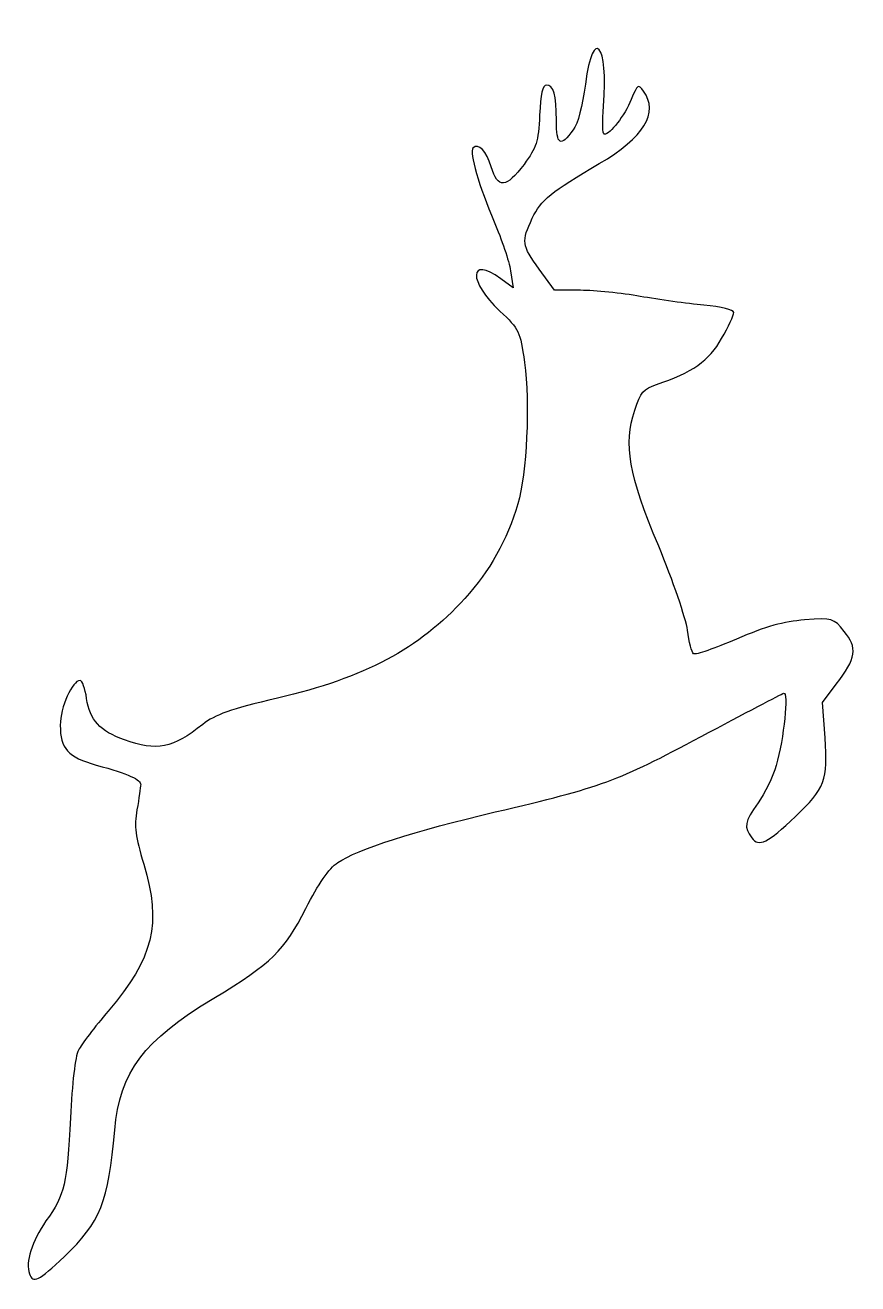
# Model space of a CAD drawing. Header units: centimetres. Extents: x -2.46 to 2.36, y -3.76 to 3.53.
import ezdxf

# ---------------------------------------------------------------- set-up
doc = ezdxf.new("R2010")
doc.units = ezdxf.units.CM
doc.header["$MEASUREMENT"] = 0
doc.layers.add('Layer 1', color=7, linetype='Continuous')

msp = doc.modelspace()

# ---------------------------------------------------------------- linework, layer by layer
at = {"layer": 'Layer 1'}
msp.add_open_spline([(-2.43441, -3.69703), (-2.45906, -3.6316), (-2.4205, -3.50845), (-2.33866, -3.3912), (-2.33866, -3.3912), (-2.22877, -3.23378), (-2.21561, -3.17816), (-2.19749, -2.79463), (-2.19749, -2.79463), (-2.1881, -2.59589), (-2.16941, -2.43835), (-2.15096, -2.4025), (-2.15096, -2.4025), (-2.134, -2.36954), (-2.05622, -2.26772), (-1.97811, -2.17622), (-1.97811, -2.17622), (-1.71717, -1.87058), (-1.66908, -1.67142), (-1.77301, -1.32675), (-1.77301, -1.32675), (-1.82205, -1.16409), (-1.82875, -1.11022), (-1.8122, -1.01171), (-1.8122, -1.01171), (-1.80122, -0.94636), (-1.7916, -0.88081), (-1.79084, -0.86606), (-1.79084, -0.86606), (-1.78928, -0.83603), (-1.8562, -0.80644), (-2.04785, -0.75241), (-2.04785, -0.75241), (-2.2123, -0.70605), (-2.25615, -0.65766), (-2.25604, -0.52265), (-2.25604, -0.52265), (-2.25595, -0.41887), (-2.18705, -0.2631), (-2.14123, -0.2631), (-2.14123, -0.2631), (-2.12899, -0.2631), (-2.11202, -0.31038), (-2.10351, -0.36817), (-2.10351, -0.36817), (-2.08529, -0.49194), (-2.02667, -0.55599), (-1.88502, -0.60689), (-1.88502, -0.60689), (-1.69739, -0.67431), (-1.60529, -0.65615), (-1.43163, -0.51748), (-1.43163, -0.51748), (-1.35997, -0.46026), (-1.27398, -0.43005), (-0.99995, -0.36581), (-0.99995, -0.36581), (-0.49283, -0.24694), (-0.18142, -0.08108), (0.08507, 0.21209), (0.08507, 0.21209), (0.22825, 0.3696), (0.32841, 0.54866), (0.39088, 0.75882), (0.39088, 0.75882), (0.44278, 0.93339), (0.46215, 1.34353), (0.42953, 1.57717), (0.42953, 1.57717), (0.40396, 1.76034), (0.39989, 1.76884), (0.28735, 1.87424), (0.28735, 1.87424), (0.10255, 2.04731), (0.10717, 2.19653), (0.29315, 2.06165), (0.29315, 2.06165), (0.29315, 2.06165), (0.36457, 2.00985), (0.36457, 2.00985), (0.36457, 2.00985), (0.36457, 2.00985), (0.3491, 2.10837), (0.3491, 2.10837), (0.3491, 2.10837), (0.34059, 2.16256), (0.29773, 2.29014), (0.25385, 2.39188), (0.25385, 2.39188), (0.16825, 2.59036), (0.10937, 2.79574), (0.13159, 2.81837), (0.13159, 2.81837), (0.16277, 2.85013), (0.21024, 2.8014), (0.23711, 2.71005), (0.23711, 2.71005), (0.275, 2.58126), (0.32403, 2.58485), (0.427, 2.72396), (0.427, 2.72396), (0.49959, 2.82203), (0.50934, 2.85283), (0.51705, 3.00841), (0.51705, 3.00841), (0.52308, 3.13001), (0.53478, 3.18288), (0.55565, 3.18288), (0.55565, 3.18288), (0.59816, 3.18288), (0.61393, 3.12716), (0.61393, 2.97695), (0.61393, 2.97695), (0.61393, 2.83448), (0.63751, 2.82151), (0.71196, 2.92306), (0.71196, 2.92306), (0.73794, 2.9585), (0.76512, 3.06196), (0.7818, 3.18892), (0.7818, 3.18892), (0.82653, 3.52941), (0.91633, 3.42007), (0.88678, 3.06109), (0.88678, 3.06109), (0.87938, 2.97122), (0.88139, 2.89769), (0.89124, 2.89769), (0.89124, 2.89769), (0.92519, 2.89769), (1.00849, 3.00552), (1.04694, 3.09925), (1.04694, 3.09925), (1.08325, 3.18775), (1.08738, 3.19058), (1.11806, 3.14786), (1.11806, 3.14786), (1.20812, 3.02241), (1.12093, 2.87928), (0.86241, 2.72818), (0.86241, 2.72818), (0.58525, 2.56619), (0.52434, 2.51654), (0.47476, 2.41223), (0.47476, 2.41223), (0.4108, 2.27767), (0.41356, 2.25732), (0.51477, 2.1168), (0.51477, 2.1168), (0.51477, 2.1168), (0.60227, 1.99533), (0.60227, 1.99533), (0.60227, 1.99533), (0.60227, 1.99533), (0.75394, 1.99494), (0.75394, 1.99494), (0.75394, 1.99494), (0.83736, 1.99473), (0.99286, 1.97891), (1.09949, 1.95979), (1.09949, 1.95979), (1.20613, 1.94068), (1.3715, 1.91783), (1.467, 1.90901), (1.467, 1.90901), (1.56966, 1.89954), (1.64054, 1.88218), (1.64041, 1.86656), (1.64041, 1.86656), (1.6403, 1.85202), (1.60863, 1.78408), (1.57006, 1.71558), (1.57006, 1.71558), (1.49822, 1.588), (1.39825, 1.51758), (1.19288, 1.44988), (1.19288, 1.44988), (1.11804, 1.42521), (1.10166, 1.40571), (1.06733, 1.30046), (1.06733, 1.30046), (1.00185, 1.09967), (1.03109, 0.93368), (1.20596, 0.51351), (1.20596, 0.51351), (1.28853, 0.31511), (1.36334, 0.09666), (1.37221, 0.02805), (1.37221, 0.02805), (1.38107, -0.04056), (1.39727, -0.10232), (1.40819, -0.1092), (1.40819, -0.1092), (1.41912, -0.11608), (1.53101, -0.07743), (1.65684, -0.02331), (1.65684, -0.02331), (1.82682, 0.0498), (1.92797, 0.07816), (2.05038, 0.08707), (2.05038, 0.08707), (2.21368, 0.09894), (2.2157, 0.09836), (2.27949, 0.02116), (2.27949, 0.02116), (2.35797, -0.07383), (2.34894, -0.13391), (2.23342, -0.28548), (2.23342, -0.28548), (2.23342, -0.28548), (2.15297, -0.39104), (2.15297, -0.39104), (2.15297, -0.39104), (2.15297, -0.39104), (2.16814, -0.59565), (2.16814, -0.59565), (2.16814, -0.59565), (2.18615, -0.83862), (2.16738, -0.88857), (1.99706, -1.05082), (1.99706, -1.05082), (1.83569, -1.20455), (1.78543, -1.22906), (1.74446, -1.174), (1.74446, -1.174), (1.69744, -1.11081), (1.70264, -1.08194), (1.78086, -0.97196), (1.78086, -0.97196), (1.81949, -0.91765), (1.86659, -0.82006), (1.88553, -0.75509), (1.88553, -0.75509), (1.93064, -0.60038), (1.95865, -0.32501), (1.92804, -0.33714), (1.92804, -0.33714), (1.91538, -0.34216), (1.70116, -0.45492), (1.45199, -0.58772), (1.45199, -0.58772), (0.96453, -0.84752), (0.87808, -0.87918), (0.26025, -1.0242), (0.26025, -1.0242), (-0.20481, -1.13336), (-0.53993, -1.24114), (-0.65074, -1.3172), (-0.65074, -1.3172), (-0.70242, -1.35267), (-0.76309, -1.43973), (-0.83525, -1.58198), (-0.83525, -1.58198), (-0.96109, -1.83003), (-1.03053, -1.89781), (-1.36693, -2.10102), (-1.36693, -2.10102), (-1.77607, -2.34817), (-1.91046, -2.52716), (-1.94082, -2.8654), (-1.94082, -2.8654), (-1.97835, -3.28346), (-2.02369, -3.39732), (-2.23179, -3.59618), (-2.23179, -3.59618), (-2.38251, -3.74021), (-2.41253, -3.75514), (-2.43444, -3.697), (-2.43444, -3.697), (-2.43444, -3.697), (-2.43441, -3.69703), (-2.43441, -3.69703)], degree=3, knots=[0, 0, 0, 0, 0.0144928, 0.0144928, 0.0144928, 0.0144928, 0.0289855, 0.0289855, 0.0289855, 0.0289855, 0.0434783, 0.0434783, 0.0434783, 0.0434783, 0.057971, 0.057971, 0.057971, 0.057971, 0.0724638, 0.0724638, 0.0724638, 0.0724638, 0.0869565, 0.0869565, 0.0869565, 0.0869565, 0.1014493, 0.1014493, 0.1014493, 0.1014493, 0.115942, 0.115942, 0.115942, 0.115942, 0.1304348, 0.1304348, 0.1304348, 0.1304348, 0.1449275, 0.1449275, 0.1449275, 0.1449275, 0.1594203, 0.1594203, 0.1594203, 0.1594203, 0.173913, 0.173913, 0.173913, 0.173913, 0.1884058, 0.1884058, 0.1884058, 0.1884058, 0.2028986, 0.2028986, 0.2028986, 0.2028986, 0.2173913, 0.2173913, 0.2173913, 0.2173913, 0.2318841, 0.2318841, 0.2318841, 0.2318841, 0.2463768, 0.2463768, 0.2463768, 0.2463768, 0.2608696, 0.2608696, 0.2608696, 0.2608696, 0.2753623, 0.2753623, 0.2753623, 0.2753623, 0.2898551, 0.2898551, 0.2898551, 0.2898551, 0.3043478, 0.3043478, 0.3043478, 0.3043478, 0.3188406, 0.3188406, 0.3188406, 0.3188406, 0.3333333, 0.3333333, 0.3333333, 0.3333333, 0.3478261, 0.3478261, 0.3478261, 0.3478261, 0.3623188, 0.3623188, 0.3623188, 0.3623188, 0.3768116, 0.3768116, 0.3768116, 0.3768116, 0.3913043, 0.3913043, 0.3913043, 0.3913043, 0.4057971, 0.4057971, 0.4057971, 0.4057971, 0.4202899, 0.4202899, 0.4202899, 0.4202899, 0.4347826, 0.4347826, 0.4347826, 0.4347826, 0.4492754, 0.4492754, 0.4492754, 0.4492754, 0.4637681, 0.4637681, 0.4637681, 0.4637681, 0.4782609, 0.4782609, 0.4782609, 0.4782609, 0.4927536, 0.4927536, 0.4927536, 0.4927536, 0.5072464, 0.5072464, 0.5072464, 0.5072464, 0.5217391, 0.5217391, 0.5217391, 0.5217391, 0.5362319, 0.5362319, 0.5362319, 0.5362319, 0.5507246, 0.5507246, 0.5507246, 0.5507246, 0.5652174, 0.5652174, 0.5652174, 0.5652174, 0.5797101, 0.5797101, 0.5797101, 0.5797101, 0.5942029, 0.5942029, 0.5942029, 0.5942029, 0.6086957, 0.6086957, 0.6086957, 0.6086957, 0.6231884, 0.6231884, 0.6231884, 0.6231884, 0.6376812, 0.6376812, 0.6376812, 0.6376812, 0.6521739, 0.6521739, 0.6521739, 0.6521739, 0.6666667, 0.6666667, 0.6666667, 0.6666667, 0.6811594, 0.6811594, 0.6811594, 0.6811594, 0.6956522, 0.6956522, 0.6956522, 0.6956522, 0.7101449, 0.7101449, 0.7101449, 0.7101449, 0.7246377, 0.7246377, 0.7246377, 0.7246377, 0.7391304, 0.7391304, 0.7391304, 0.7391304, 0.7536232, 0.7536232, 0.7536232, 0.7536232, 0.7681159, 0.7681159, 0.7681159, 0.7681159, 0.7826087, 0.7826087, 0.7826087, 0.7826087, 0.7971014, 0.7971014, 0.7971014, 0.7971014, 0.8115942, 0.8115942, 0.8115942, 0.8115942, 0.826087, 0.826087, 0.826087, 0.826087, 0.8405797, 0.8405797, 0.8405797, 0.8405797, 0.8550725, 0.8550725, 0.8550725, 0.8550725, 0.8695652, 0.8695652, 0.8695652, 0.8695652, 0.884058, 0.884058, 0.884058, 0.884058, 0.8985507, 0.8985507, 0.8985507, 0.8985507, 0.9130435, 0.9130435, 0.9130435, 0.9130435, 0.9275362, 0.9275362, 0.9275362, 0.9275362, 0.942029, 0.942029, 0.942029, 0.942029, 0.9565217, 0.9565217, 0.9565217, 0.9565217, 0.9710145, 0.9710145, 0.9710145, 0.9710145, 1, 1, 1, 1], dxfattribs=at)

doc.saveas('drawing.dxf')
